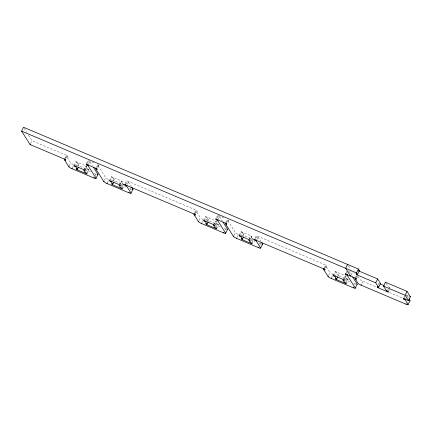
<?xml version="1.0" encoding="UTF-8"?>
<svg xmlns="http://www.w3.org/2000/svg" width="432" height="432" viewBox="0 0 432 432"><rect width="100%" height="100%" fill="white"/><g stroke="black" fill="none" stroke-linecap="round" stroke-linejoin="round"><path stroke-width="0.32" stroke-dasharray="2.16 1.62" d="M30.58 143.602L31.995 140.686L28.447 135.086M65.027 158.193L66.209 155.763L67.505 156.314L66.323 158.738M65.696 158.177L66.992 155.504L31.995 140.686M69.304 165.802L70.718 162.891L66.209 155.763M72.522 167.465L73.467 165.521M74.061 165.542L75.951 161.66L86.319 166.05L86.832 166.855L84.942 170.743M74.574 166.352L76.459 162.464L75.951 161.66M75.87 166.898L77.755 163.015L76.459 162.464M77.452 165.996L77.992 164.884L79.288 165.434L78.748 166.547M86.638 163.199L88.052 160.283L94.149 162.869M83.646 170.192L85.536 166.309L86.832 166.855M87.383 163.517L88.56 161.093L88.117 160.385M84.434 169.933L86.319 166.05M88.679 164.068L89.856 161.638L88.56 161.093M85.18 172.611L87.064 168.728L85.536 166.309M86.476 173.162L88.36 169.274L87.064 168.728M86.983 173.966L88.873 170.084L88.36 169.274M96.455 167.362L97.637 164.932L98.933 165.483L97.751 167.913M97.124 167.346L98.42 164.673L97.2 164.16M95.148 175.581L95.855 174.123A2.927 0.524 25.9 0 0 96.552 174.393M104.42 180.376L105.716 177.709L97.637 164.932M107.406 182.525L108.821 179.609A2.927 0.524 25.9 0 1 105.716 177.709M109.496 180.544L111.38 176.661L121.754 181.051L122.261 181.856L120.377 185.744M110.273 180.797L111.893 177.466L111.38 176.661M111.305 181.899L113.189 178.016L111.893 177.466M112.887 180.997L113.422 179.885L114.718 180.436L114.183 181.543M119.351 184.637L120.965 181.305L122.261 181.856M119.864 184.934L121.754 181.051M120.609 187.612L122.499 183.73L120.965 181.305M121.905 188.163L123.795 184.275L122.499 183.73M122.418 188.968L124.303 185.085L123.795 184.275M125.21 183.665L126.625 180.749L196.625 210.384L197.138 211.194L195.836 213.862M125.836 184.226L127.138 181.559L126.625 180.749M127.489 184.048L128.434 182.104L127.138 181.559M130.27 190.156L130.858 188.941A2.927 0.524 25.9 0 0 131.776 189.286M194.778 212.83L195.842 210.643L197.138 211.194M195.21 213.3L196.625 210.384M199.049 220.439L200.345 217.771L195.842 210.643M202.392 221.859L203.099 220.401M203.693 220.423L205.578 216.54L215.341 220.671M204.476 220.676L206.091 217.345L205.578 216.54M205.772 221.222L207.387 217.895L206.091 217.345M207.085 220.876L207.625 219.764L208.921 220.315L208.381 221.427M216.502 217.593L217.566 215.406M213.278 225.072L215.163 221.189L216.459 221.735L214.574 225.623M217.129 218.155L218.192 215.973L217.874 215.465M214.067 224.813L215.951 220.93L216.459 221.735M218.192 219.191L219.488 216.518L218.192 215.973M214.812 227.491L216.697 223.609L215.163 221.189M216.108 228.042L217.993 224.154L216.697 223.609M216.616 228.847L218.506 224.964L217.993 224.154M225.968 222.485L227.264 219.812L228.56 220.363L227.383 222.788M226.638 222.469L227.934 219.796M225.018 229.975L225.488 229.003A2.927 0.524 25.9 0 0 226.184 229.273M233.933 235.499L235.348 232.589L227.264 219.812M237.157 237.163L238.453 234.49A2.927 0.524 25.9 0 1 235.348 232.589M239.398 234.868L241.013 231.541L251.381 235.931L251.894 236.736L250.009 240.624M239.636 236.234L241.526 232.346L241.013 231.541M240.932 236.779L242.822 232.897L241.526 232.346M242.514 235.877L243.054 234.765L244.35 235.316L243.81 236.423M248.983 239.517L250.598 236.185L251.894 236.736M249.496 239.814L251.381 235.931M250.241 242.492L252.131 238.61L250.598 236.185M251.537 243.043L253.427 239.155L252.131 238.61M252.05 243.848L253.665 240.516M255.074 238.059L256.257 235.629L326.257 265.264L326.765 266.074L325.588 268.499M255.706 238.621L256.765 236.439L256.257 235.629M257.002 239.171L258.061 236.984L256.765 236.439M259.783 245.279L260.491 243.821A2.927 0.524 25.9 0 0 261.409 244.166M324.292 267.953L325.469 265.523L326.765 266.074M324.961 267.937L326.257 265.264M328.682 275.319L329.978 272.651L325.469 265.523M331.906 276.982L332.613 275.524M332.964 274.795L333.083 274.552A2.927 0.524 25.9 0 1 329.978 272.651M333.326 275.303L335.21 271.42L345.584 275.81L346.091 276.615L344.207 280.503M333.833 276.113L335.723 272.225L335.21 271.42M335.129 276.658L337.019 272.776L335.723 272.225M338.013 276.307L338.548 275.195L337.019 272.776M346.016 272.716L346.723 271.258M342.911 279.952L344.795 276.07L346.091 276.615M346.642 273.278L347.236 272.068M343.964 279.137L345.584 275.81M348.883 271.885L348.878 271.296M344.439 282.371L346.329 278.489L344.795 276.07M345.735 282.922L347.625 279.034L346.329 278.489M346.248 283.727L348.133 279.844L347.625 279.034M351.2 274.914L352.496 272.241L352.172 272.101M355.72 277.123L356.427 275.665M356.384 277.106L356.978 275.891M356.897 277.911L357.604 276.458M354.764 284.612L355.12 283.883A2.927 0.524 25.9 0 0 355.811 284.153M361.913 283.478L362.972 281.291A2.927 0.524 25.9 0 1 359.872 279.396L358.085 276.566M378.151 285.142L379.091 283.203M386.986 289.472L387.223 288.986M388.282 290.018L388.519 289.532M389.345 287.836L389.583 287.35L388.287 286.799L386.116 283.37M388.795 290.828L389.502 289.37M404.033 296.984L404.509 296.017M404.428 298.037L405.016 296.822M405.724 298.582L405.961 298.102M406.787 296.401L407.02 295.915L406.615 295.742M218.29 215.422L224.392 218.003M348.608 270.594L348.932 270.729M350.876 271.555L351.524 271.831M353.468 272.651L354.121 272.927M354.769 273.202L355.417 273.478M406.188 294.97L408.132 295.79M408.456 295.931L408.78 296.066M362.972 281.291L376.456 286.999M389.372 292.469L402.295 297.94M338.548 275.195L337.252 274.644L337.765 275.454L348.133 279.844M88.873 170.084L78.5 165.694L77.992 164.884M124.303 185.085L113.935 180.695L113.422 179.885M218.506 224.964L208.132 220.574L207.625 219.764M253.935 239.965L243.567 235.575L243.054 234.765M84.839 169.457L90.347 171.79M94.478 173.54L95.855 174.123M121.219 184.858L126.268 186.997M129.481 188.357L130.858 188.941M214.931 224.532L220.898 227.059M224.111 228.42L225.488 229.003M238.453 234.49L239.371 234.878M250.846 239.738L254.977 241.488M259.114 243.238L260.491 243.821M333.083 274.552L334.001 274.941M344.558 279.412L349.612 281.551M353.743 283.3L355.12 283.883M407.02 295.915L408.321 297.967M389.583 287.35L389.869 287.804M348.489 265.907L350.649 269.314M349.121 271.399L351.227 274.73M258.061 236.984L260.879 241.439M242.822 232.897L244.35 235.316M228.182 219.758L228.56 220.363M219.488 216.518L222.302 220.963M207.387 217.895L208.921 220.315M128.434 182.104L130.966 186.111M131.247 186.559L131.533 187.002M113.189 178.016L114.718 180.436M98.42 164.673L98.933 165.483M89.856 161.638L92.318 165.526M77.755 163.015L79.288 165.434M66.992 155.504L67.505 156.314M24.197 128.363L26.676 132.284M73.586 164.689A2.927 0.524 25.9 0 1 70.718 162.891M203.45 219.672A2.927 0.524 25.9 0 1 200.345 217.771"/><path stroke-width="0.65" d="M65.853 159.71L65.615 160.196L65.108 159.392L30.105 144.574L21.6 131.128L23.485 127.24L358.366 269.017L359.386 270.626L357.502 274.514L356.206 273.964L356.438 273.478M30.105 144.574L30.343 144.088M93.371 167.195L97.94 174.415L96.055 178.297A2.927 0.524 25.9 0 1 93.971 178.006L71.933 168.68A2.927 0.524 25.9 0 1 68.828 166.774L64.319 159.646L64.795 158.679M65.108 159.392L65.345 158.906M68.828 166.774L69.066 166.288M71.933 168.68L72.29 167.951M78.478 167.098L77.404 169.317L75.87 166.898L74.574 166.352L74.061 165.542L84.434 169.933L84.942 170.743L83.646 170.192L85.18 172.611L86.476 173.162L86.983 173.966L76.615 169.576L77.155 168.469M96.055 178.297L87.971 165.526L86.675 164.975L86.162 164.171L86.4 163.685M86.675 164.975L87.026 164.246M87.971 165.526L88.322 164.797M131.814 187.45L132.943 189.232L131.053 193.115A2.927 0.524 25.9 0 1 128.974 192.823L106.936 183.497A2.927 0.524 25.9 0 1 103.831 181.591L95.747 168.82L96.104 168.091M97.281 168.88L97.043 169.366L96.536 168.561L96.773 168.075M93.971 178.006L94.327 177.282M103.831 181.591L104.069 181.105M106.936 183.497L107.168 183.011M112.833 184.318L111.305 181.899L110.003 181.354L109.496 180.544L119.864 184.934L120.377 185.744L119.081 185.193L120.609 187.612L121.905 188.163L122.418 188.968L112.05 184.577L111.537 183.773L112.833 184.318L113.913 182.099M131.053 193.115L126.544 185.992L125.248 185.441L124.74 184.637L124.972 184.151M125.248 185.441L125.604 184.712M126.544 185.992L127.019 185.02M128.974 192.823L129.206 192.337M223.004 222.075L227.572 229.295L225.682 233.177A2.927 0.524 25.9 0 1 223.603 232.886L201.566 223.56A2.927 0.524 25.9 0 1 198.461 221.654L193.952 214.526L194.422 213.559M195.485 214.591L195.248 215.077L194.74 214.272L194.972 213.786M198.461 221.654L198.698 221.168M201.566 223.56L201.917 222.831M208.111 221.978L207.031 224.197L205.502 221.778L204.206 221.233L203.693 220.423L214.067 224.813L214.574 225.623L213.278 225.072L214.812 227.491L216.108 228.042L216.616 228.847L206.248 224.456L206.788 223.349M225.682 233.177L217.604 220.406L216.308 219.856L215.795 219.051L216.032 218.565M216.308 219.856L216.659 219.127M217.604 220.406L217.955 219.677M261.446 242.33L262.57 244.112L260.685 247.995A2.927 0.524 25.9 0 1 258.601 247.703L236.563 238.378A2.927 0.524 25.9 0 1 233.464 236.471L225.38 223.7L225.736 222.971M226.913 223.76L226.676 224.246L226.168 223.441L226.4 222.955M223.603 232.886L223.954 232.157M233.464 236.471L233.696 235.985M236.563 238.378L236.801 237.892M242.465 239.198L240.932 236.779L239.636 236.234L239.128 235.424L249.496 239.814L250.009 240.624L248.713 240.073L250.241 242.492L251.537 243.043L252.05 243.848L241.677 239.458L241.169 238.653L242.465 239.198L243.54 236.979M260.685 247.995L256.176 240.872L254.88 240.322L254.367 239.517L254.605 239.031M254.88 240.322L255.231 239.593M256.176 240.872L256.646 239.9M258.601 247.703L258.838 247.217M352.636 276.955L357.199 284.175L355.315 288.058A2.927 0.524 25.9 0 1 353.236 287.766L331.198 278.44A2.927 0.524 25.9 0 1 328.093 276.534L323.584 269.406L324.054 268.439M325.118 269.471L324.88 269.957L324.367 269.152L324.605 268.666M328.093 276.534L328.331 276.048M331.198 278.44L331.549 277.711M337.743 276.858L336.663 279.077L335.129 276.658L333.833 276.113L333.326 275.303L343.694 279.693L344.207 280.503L342.911 279.952L344.439 282.371L345.735 282.922L346.248 283.727L335.875 279.337L336.415 278.23M355.315 288.058L347.231 275.287L345.935 274.736L345.427 273.931L345.665 273.445M345.935 274.736L346.291 274.007M347.231 275.287L347.587 274.558M350.849 275.638L350.611 276.124L345.676 268.326L347.566 264.443L347.873 264.929M357.502 274.514L356.481 272.9L358.366 269.017M358.603 270.886L377.617 278.937L380.506 283.505L378.621 287.393L375.727 282.82L356.713 274.774L357.07 274.045M408.877 298.847L409.995 300.607L408.105 304.495A2.927 0.524 25.9 0 1 406.026 304.204L361.087 285.179A2.927 0.524 25.9 0 1 357.988 283.284L355.012 278.581L355.363 277.852M356.546 278.64L356.308 279.126L355.795 278.321L356.033 277.835M353.236 287.766L353.587 287.037M361.087 285.179L361.438 284.45M375.727 282.82L377.617 278.937M388.438 291.557L388.206 292.043L377.833 287.653L377.325 286.843L377.557 286.357M377.833 287.653L378.189 286.924M388.206 292.043L387.693 291.233L386.397 290.687L383.508 286.114L385.393 282.231L406.998 291.373L410.4 296.752L408.515 300.64L403.326 298.442L403.564 297.956M386.397 290.687L386.635 290.201M387.693 291.233L387.931 290.747M408.515 300.64L405.108 295.261L406.998 291.373M408.105 304.495L405.135 299.797L403.839 299.252L404.19 298.523M405.135 299.797L405.491 299.068M406.026 304.204L406.258 303.718M358.738 270.356L359.386 270.626M21.6 131.128L356.481 272.9M379.939 283.268L380.506 283.505M380.371 284.04L384.259 285.687M409.752 296.482L410.4 296.752M383.508 286.114L405.108 295.261M377.325 286.843L378.621 287.393M86.162 164.171L96.536 168.561M215.795 219.051L226.168 223.441M345.427 273.931L355.795 278.321M95.747 168.82L97.043 169.366M225.38 223.7L226.676 224.246M355.012 278.581L356.308 279.126M124.74 184.637L194.74 214.272M254.367 239.517L324.367 269.152M64.319 159.646L65.615 160.196M193.952 214.526L195.248 215.077M323.584 269.406L324.88 269.957M77.404 169.317L76.102 168.772L76.615 169.576M207.031 224.197L205.735 223.652L206.248 224.456M336.663 279.077L335.367 278.532L335.875 279.337M403.326 298.442L403.839 299.252M385.393 282.231L385.754 282.798M356.206 273.964L356.713 274.774M97.94 174.415A2.927 0.524 25.9 0 1 97.378 174.636M132.943 189.232A2.927 0.524 25.9 0 1 132.376 189.454M357.199 284.175A2.927 0.524 25.9 0 1 356.945 284.434M409.995 300.607A2.927 0.524 25.9 0 1 409.736 300.872M227.572 229.295A2.927 0.524 25.9 0 1 227.011 229.516M262.57 244.112A2.927 0.524 25.9 0 1 262.008 244.334"/></g></svg>
